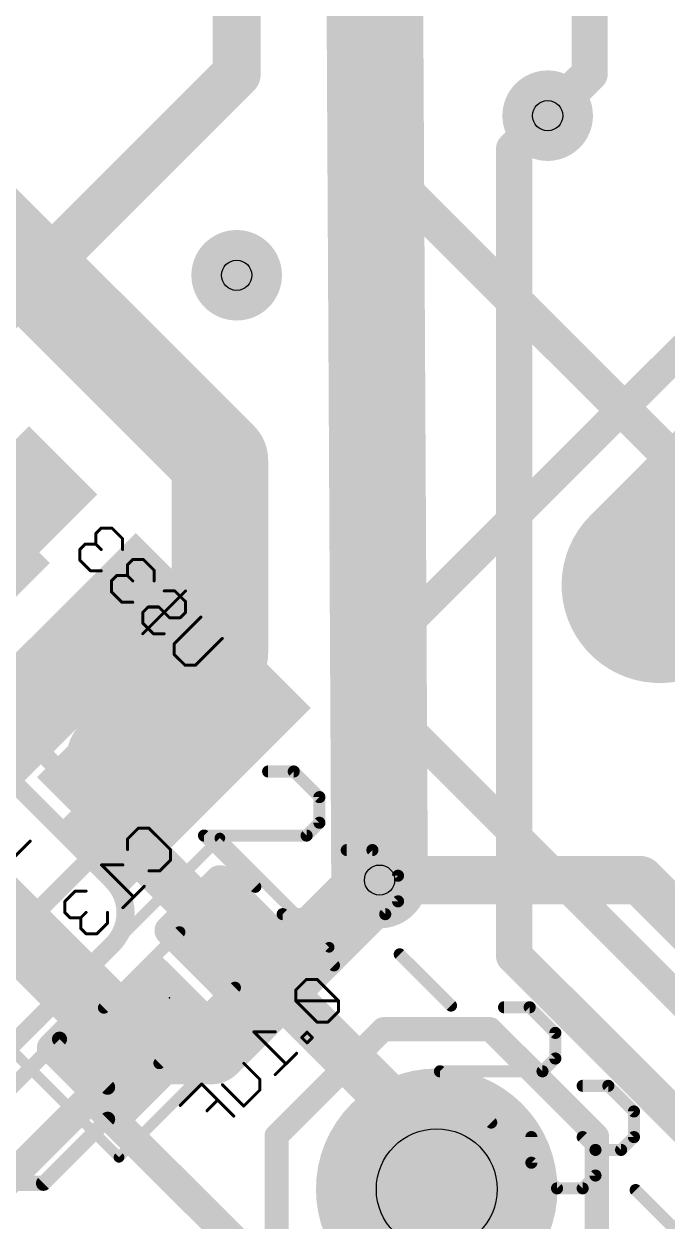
# Model space of a CAD drawing. Extents: x -76 to 580, y -41 to 95.
# Drawn here: x 182.62 to 188.03, y 5.19 to 15.27 of the extents above; entities that cross this region are included whole.
import ezdxf

# ---------------------------------------------------------------- set-up
doc = ezdxf.new("R2010")
doc.units = 0
for name, color, linetype in [('1', 22, 'CONTINUOUS'), ('16', 175, 'CONTINUOUS'), ('17', 82, 'CONTINUOUS'), ('18', 82, 'CONTINUOUS'), ('21', 32, 'CONTINUOUS'), ('24', 7, 'CONTINUOUS'), ('26', 253, 'CONTINUOUS'), ('27', 253, 'CONTINUOUS'), ('28', 253, 'CONTINUOUS'), ('29', 253, 'CONTINUOUS'), ('30', 253, 'CONTINUOUS'), ('31', 253, 'CONTINUOUS'), ('32', 253, 'CONTINUOUS'), ('36', 253, 'CONTINUOUS'), ('40', 175, 'CONTINUOUS'), ('44', 253, 'CONTINUOUS'), ('51', 53, 'CONTINUOUS'), ('52', 253, 'CONTINUOUS')]:
    doc.layers.add(name, color=color, linetype=linetype)

# ---------------------------------------------------------------- blocks, each defined once
blk = doc.blocks.new('RECT136384X168384R30')
at = {"const_width": 0.1279}
blk.add_lwpolyline([(0.3623, -0.3983), (0.3623, 0.3983, 0.4142), (0.2983, 0.4623), (-0.2983, 0.4623, 0.4142), (-0.3623, 0.3983), (-0.3623, -0.3983, 0.4142), (-0.2983, -0.4623), (0.2983, -0.4623, 0.4142)], format="xyb", close=True, dxfattribs=at)
blk.add_solid([(-0.3237, -0.4237), (0.3237, -0.4237), (-0.3237, 0.4237), (0.3237, 0.4237)])
blk = doc.blocks.new('RECT')
blk.add_solid([(-0.5, -0.5), (0.5, -0.5), (-0.5, 0.5), (0.5, 0.5)])
blk = doc.blocks.new('RECT112000X144000R30')
at = {"const_width": 0.105}
blk.add_lwpolyline([(0.2975, -0.345), (0.2975, 0.345, 0.4142), (0.245, 0.3975), (-0.245, 0.3975, 0.4142), (-0.2975, 0.345), (-0.2975, -0.345, 0.4142), (-0.245, -0.3975), (0.245, -0.3975, 0.4142)], format="xyb", close=True, dxfattribs=at)
blk.add_solid([(-0.2704, -0.3704), (0.2704, -0.3704), (-0.2704, 0.3704), (0.2704, 0.3704)])
blk = doc.blocks.new('ROUNDP')
at = {"const_width": 0.5}
blk.add_lwpolyline([(0, -0.25, 1), (0, 0.25, 1), (0, -0.25)], format="xyb", dxfattribs=at)
blk = doc.blocks.new('LONGP100')
at = {"const_width": 1}
blk.add_lwpolyline([(-0.5, 0), (0.5, 0)], dxfattribs=at)
at = {"const_width": 0.5}
for points in [[(-0.5, 0.25, 1), (-0.5, -0.25)], [(0.5, -0.25, 1), (0.5, 0.25)]]:
    blk.add_lwpolyline(points, format="xyb", dxfattribs=at)
blk = doc.blocks.new('ROUNDV')
at = {"const_width": 0.5}
blk.add_lwpolyline([(0, -0.25, 1), (0, 0.25, 1), (0, -0.25)], format="xyb", dxfattribs=at)

msp = doc.modelspace()

# ---------------------------------------------------------------- linework, layer by layer
at = {"layer": '1'}
for points, const_width in [([(185.8277, 13.8593), (185.8277, 21.1181)], 0.3048), ([(187.3833, 14.8492), (187.3833, 19.2333)], 0.3048), ([(184.4134, 14.8492), (184.4134, 18.3848)], 0.4064), ([(181.2834, 11.7192), (184.4134, 14.8492)], 0.4064), ([(187.0297, 14.4957), (187.3833, 14.8492)], 0.3048), ([(188.5571, 11.1299), (185.8277, 13.8593)], 0.3048), ([(183.5649, 6.6468), (181.8679, 8.3439)], 0.6096), ([(185.6155, 8.061), (184.2013, 6.6468)], 0.6096), ([(187.8076, 8.061), (185.6155, 8.061)], 0.4064), ([(191.6259, 4.2426), (187.8076, 8.061)], 0.4064), ([(184.2013, 6.6468), (183.5649, 6.6468)], 0.6096)]:
    msp.add_lwpolyline(points, dxfattribs=dict(at, const_width=const_width))
for points, const_width in [([(184.4853, 14.7774, 1), (184.3416, 14.9211)], 0.2032), ([(184.3118, 14.8492, 1), (184.515, 14.8492)], 0.2032), ([(187.3071, 14.8492, 1), (187.4595, 14.8492)], 0.1524), ([(187.4372, 14.7954, 1), (187.3294, 14.9031)], 0.1524), ([(186.9759, 14.5496, 1), (187.0836, 14.4418)], 0.1524), ([(185.8815, 13.9132, 1), (185.7738, 13.8054)], 0.1524), ([(185.7515, 13.8593, 1), (185.9039, 13.8593)], 0.1524), ([(185.7233, 7.9533, 1), (185.5078, 8.1688)], 0.3048), ([(185.6155, 8.1626, 1), (185.6155, 7.9594)], 0.2032), ([(187.8794, 8.1329, 1), (187.7357, 7.9892)], 0.2032), ([(187.8076, 7.9594, 1), (187.8076, 8.1626)], 0.2032), ([(183.5649, 6.7992, 1), (183.5649, 6.4944)], 0.3048), ([(183.4572, 6.539, 1), (183.6727, 6.7546)], 0.3048), ([(184.0936, 6.7546, 1), (184.3091, 6.539)], 0.3048), ([(184.2013, 6.4944, 1), (184.2013, 6.7992)], 0.3048)]:
    msp.add_lwpolyline(points, format="xyb", dxfattribs=dict(at, const_width=const_width))
at = {"layer": '16'}
for points, const_width in [([(185.5448, 21.3546), (185.6155, 8.061)], 0.8128), ([(184.272, 11.5966), (181.0193, 14.8492)], 0.8128), ([(187.0297, 14.4957), (186.7469, 14.2128)], 0.3048), ([(186.7469, 14.2128), (186.7469, 7.4246)], 0.3048), ([(184.272, 9.9702), (184.272, 11.5966)], 0.8128), ([(183.4589, 9.1571), (184.272, 9.9702)], 0.8128), ([(183.3882, 9.0864), (183.4589, 9.1571)], 0.8128), ([(183.3882, 8.5206), (183.3882, 9.0864)], 0.4064), ([(183.2468, 8.945), (183.3882, 9.0864)], 0.3048), ([(183.3882, 8.5206), (183.4235, 8.4853)], 0.4064), ([(183.4235, 8.4853), (184.3427, 7.566)], 0.4064), ([(184.272, 7.6368), (183.4235, 8.4853)], 0.3048), ([(184.4134, 7.6368), (184.272, 7.6368)], 0.3048), ([(184.3427, 7.566), (186.1317, 5.7771)], 0.4064), ([(184.3427, 7.566), (186.0964, 5.8124)], 0.3048), ([(186.7469, 7.4246), (190.0703, 4.1012)], 0.3048), ([(186.1317, 5.7771), (186.1317, 5.4942)], 0.4064), ([(186.0964, 5.8124), (186.0964, 5.4589)], 0.3048), ([(186.1317, 5.5649), (186.0964, 5.6003)], 0.3048), ([(186.1317, 5.4942), (186.0964, 5.4589)], 0.4064), ([(186.1317, 5.4942), (186.1317, 5.5649)], 0.3048)]:
    msp.add_lwpolyline(points, dxfattribs=dict(at, const_width=const_width))
for points, const_width in [([(187.0836, 14.4418, 1), (186.9759, 14.5496)], 0.1524), ([(186.8231, 14.2128, 1), (186.6707, 14.2128)], 0.1524), ([(186.693, 14.2667, 1), (186.8008, 14.159)], 0.1524), ([(184.4752, 11.5966, 1), (184.0688, 11.5966)], 0.4064), ([(184.1283, 11.4529, 1), (184.4157, 11.7402)], 0.4064), ([(184.4157, 9.8265, 1), (184.1283, 10.1139)], 0.4064), ([(184.0688, 9.9702, 1), (184.4752, 9.9702)], 0.4064), ([(183.3152, 9.3008, 1), (183.6026, 9.0134)], 0.4064), ([(183.6026, 9.0134, 1), (183.3152, 9.3008)], 0.4064), ([(183.2445, 9.2301, 1), (183.5319, 8.9427)], 0.4064), ([(183.4898, 9.0864, 1), (183.2866, 9.0864)], 0.2032), ([(183.4421, 9.0325, 1), (183.3343, 9.1403)], 0.1524), ([(183.1929, 8.9989, 1), (183.3007, 8.8911)], 0.1524), ([(183.4601, 8.5924, 1), (183.3164, 8.4487)], 0.2032), ([(183.4953, 8.5571, 1), (183.3517, 8.4134)], 0.2032), ([(183.2866, 8.5206, 1), (183.4898, 8.5206)], 0.2032), ([(183.3517, 8.4134, 1), (183.4953, 8.5571)], 0.2032), ([(183.4774, 8.5392, 1), (183.3696, 8.4314)], 0.1524), ([(185.4123, 8.0599, 1), (185.8187, 8.0621)], 0.4064), ([(184.272, 7.713, 1), (184.272, 7.5606)], 0.1524), ([(184.4146, 7.6379, 1), (184.2709, 7.4942)], 0.2032), ([(184.2181, 7.5829, 1), (184.3259, 7.6906)], 0.1524), ([(184.4134, 7.5606, 1), (184.4134, 7.713)], 0.1524), ([(184.2709, 7.4942, 1), (184.4146, 7.6379)], 0.2032), ([(184.3966, 7.6199, 1), (184.2889, 7.5122)], 0.1524), ([(186.8008, 7.4785, 1), (186.693, 7.3707)], 0.1524), ([(186.6707, 7.4246, 1), (186.8231, 7.4246)], 0.1524), ([(186.2333, 5.7771, 1), (186.0301, 5.7771)], 0.2032), ([(186.1726, 5.8124, 1), (186.0202, 5.8124)], 0.1524), ([(186.0599, 5.7052, 1), (186.2036, 5.8489)], 0.2032), ([(186.0425, 5.7585, 1), (186.1502, 5.8663)], 0.1524), ([(186.1502, 5.6542, 1), (186.0425, 5.5464)], 0.1524), ([(186.2036, 5.4224, 1), (186.0599, 5.5661)], 0.2032), ([(186.2079, 5.5649, 1), (186.0555, 5.5649)], 0.1524), ([(186.0778, 5.511, 1), (186.1856, 5.6188)], 0.1524), ([(186.0245, 5.5307, 1), (186.1682, 5.387)], 0.2032), ([(186.0301, 5.4942, 1), (186.2333, 5.4942)], 0.2032), ([(186.0555, 5.4942, 1), (186.2079, 5.4942)], 0.1524), ([(186.0202, 5.4589, 1), (186.1726, 5.4589)], 0.1524)]:
    msp.add_lwpolyline(points, format="xyb", dxfattribs=dict(at, const_width=const_width))
at = {"layer": '21'}
for points, const_width in [([(183.3668, 8.0552), (177.6194, 13.8026)], 0.1524), ([(185.414, 9.7828), (188.5571, 12.9259)], 0.254), ([(190.8022, 4.3947), (185.414, 9.7828)], 0.254), ([(181.1397, 5.2893), (183.3668, 7.5164)], 0.1524), ([(179.5945, 2.641), (183.1866, 6.2331)], 0.254), ([(183.1866, 6.2331), (184.5337, 4.8861)], 0.254)]:
    msp.add_lwpolyline(points, dxfattribs=dict(at, const_width=const_width))
for points, const_width in [([(185.4589, 9.8277, 1), (185.3691, 9.7379)], 0.127), ([(185.3691, 9.8277, 1), (185.4589, 9.7379)], 0.127), ([(183.3937, 8.0822, 1), (183.3398, 8.0283)], 0.0762), ([(183.3668, 7.5164, 0.4142), (183.3668, 8.0552)], 0.1524), ([(183.3398, 8.0283, 1), (183.3937, 8.0822)], 0.0762), ([(183.3398, 7.5433, 1), (183.3937, 7.4895)], 0.0762), ([(183.3937, 7.4895, 1), (183.3398, 7.5433)], 0.0762), ([(183.2315, 6.278, 1), (183.1417, 6.1882)], 0.127), ([(183.2315, 6.1882, 1), (183.1417, 6.278)], 0.127)]:
    msp.add_lwpolyline(points, format="xyb", dxfattribs=dict(at, const_width=const_width))
at = {"layer": '24'}
msp.add_point((183.8478, 7.0711), dxfattribs=at)
at = {"layer": '26', "const_width": 0.0254}
for points in [[(183.2743, 11.0238), (183.2293, 10.9789)], [(183.2293, 10.9789), (183.2293, 10.889)], [(183.3641, 11.0238), (183.2743, 11.0238)], [(183.454, 10.9339), (183.3641, 11.0238)], [(183.1394, 10.889), (183.0945, 10.844)], [(183.2293, 10.889), (183.1394, 10.889)], [(183.2293, 10.889), (183.2743, 10.844)], [(183.454, 10.844), (183.454, 10.9339)], [(183.0945, 10.844), (183.0945, 10.7542)], [(183.0945, 10.7542), (183.1844, 10.6643)], [(183.5389, 10.7592), (183.4939, 10.7142)], [(183.4939, 10.7142), (183.4939, 10.6244)], [(183.6287, 10.7592), (183.5389, 10.7592)], [(183.7186, 10.6693), (183.6287, 10.7592)], [(183.7186, 10.5794), (183.7186, 10.6693)], [(183.1844, 10.6643), (183.2743, 10.6643)], [(183.404, 10.6244), (183.3591, 10.5794)], [(183.3591, 10.5794), (183.3591, 10.4896)], [(183.4939, 10.6244), (183.404, 10.6244)], [(183.4939, 10.6244), (183.5389, 10.5794)], [(183.3591, 10.4896), (183.449, 10.3997)], [(183.9832, 10.4946), (183.6237, 10.1351)], [(183.8933, 10.4946), (183.8035, 10.4946)], [(183.9832, 10.4047), (183.8933, 10.4946)], [(183.449, 10.3997), (183.5389, 10.3997)], [(183.9832, 10.3148), (183.9832, 10.4047)], [(183.6237, 10.3148), (183.6686, 10.3598)], [(183.6237, 10.2249), (183.6237, 10.3148)], [(183.6686, 10.3598), (183.7585, 10.3598)], [(183.7585, 10.3598), (183.8484, 10.2699)], [(183.8484, 10.2699), (183.9383, 10.2699)], [(183.8883, 10.0502), (184.113, 10.2749)], [(183.9383, 10.2699), (183.9832, 10.3148)], [(183.7136, 10.1351), (183.6237, 10.2249)], [(183.8035, 10.1351), (183.7136, 10.1351)], [(184.2928, 10.0952), (184.0681, 9.8705)], [(183.8883, 9.9603), (183.8883, 10.0502)], [(183.9782, 9.8705), (183.8883, 9.9603)], [(184.0681, 9.8705), (183.9782, 9.8705)], [(183.4961, 8.408), (183.5859, 8.4978)], [(183.5859, 8.4978), (183.6758, 8.4978)], [(183.6758, 8.4978), (183.8556, 8.3181)], [(183.4961, 8.3181), (183.4961, 8.408)], [(183.8556, 8.3181), (183.8556, 8.2282)], [(183.4562, 8.1883), (183.2764, 8.1883)], [(183.2764, 8.1883), (183.546, 7.9187)], [(183.8556, 8.2282), (183.7657, 8.1383)], [(183.7657, 8.1383), (183.6758, 8.1383)], [(183.0567, 7.9686), (182.9669, 7.8788)], [(183.1466, 7.9686), (183.0567, 7.9686)], [(183.6359, 8.0085), (183.4562, 7.8288)], [(182.9669, 7.8788), (182.9669, 7.7889)], [(182.9669, 7.7889), (183.0118, 7.7439)], [(183.1017, 7.7439), (183.1466, 7.7889)], [(183.3264, 7.699), (183.3264, 7.7889)], [(183.0118, 7.7439), (183.1017, 7.7439)], [(183.1017, 7.7439), (183.1017, 7.6541)], [(183.1017, 7.6541), (183.1466, 7.6091)], [(183.2365, 7.6091), (183.3264, 7.699)], [(183.1466, 7.6091), (183.2365, 7.6091)]]:
    msp.add_lwpolyline(points, dxfattribs=at)
at = {"layer": '26', "const_width": 0.0127}
for points in [[(183.2248, 10.9833, 1), (183.2338, 10.9744)], [(183.2357, 10.9789, 1), (183.223, 10.9789)], [(183.2743, 11.0301, 1), (183.2743, 11.0174)], [(183.2787, 11.0193, 1), (183.2698, 11.0283)], [(183.3686, 11.0283, 1), (183.3596, 11.0193)], [(183.3641, 11.0174, 1), (183.3641, 11.0301)], [(183.1394, 10.8953, 1), (183.1394, 10.8826)], [(183.1439, 10.8845, 1), (183.1349, 10.8935)], [(183.2338, 10.8935, 1), (183.2248, 10.8845)], [(183.223, 10.889, 1), (183.2357, 10.889)], [(183.2293, 10.8826, 1), (183.2293, 10.8953)], [(183.4604, 10.9339, 1), (183.4477, 10.9339)], [(183.4495, 10.9294, 1), (183.4585, 10.9384)], [(183.09, 10.8485, 1), (183.099, 10.8395)], [(183.1009, 10.844, 1), (183.0882, 10.844)], [(183.2698, 10.8395, 1), (183.2787, 10.8485)], [(183.4477, 10.844, 1), (183.4604, 10.844)], [(183.099, 10.7586, 1), (183.09, 10.7497)], [(183.0882, 10.7542, 1), (183.1009, 10.7542)], [(183.5003, 10.7142, 1), (183.4876, 10.7142)], [(183.4894, 10.7187, 1), (183.4984, 10.7098)], [(183.5389, 10.7655, 1), (183.5389, 10.7528)], [(183.5433, 10.7547, 1), (183.5344, 10.7637)], [(183.6332, 10.7637, 1), (183.6242, 10.7547)], [(183.6287, 10.7528, 1), (183.6287, 10.7655)], [(183.725, 10.6693, 1), (183.7123, 10.6693)], [(183.1844, 10.6706, 1), (183.1844, 10.6579)], [(183.1799, 10.6598, 1), (183.1889, 10.6688)], [(183.2743, 10.6579, 1), (183.2743, 10.6706)], [(183.3546, 10.5839, 1), (183.3636, 10.5749)], [(183.3655, 10.5794, 1), (183.3528, 10.5794)], [(183.404, 10.6307, 1), (183.404, 10.618)], [(183.4085, 10.6199, 1), (183.3996, 10.6289)], [(183.4984, 10.6289, 1), (183.4894, 10.6199)], [(183.4876, 10.6244, 1), (183.5003, 10.6244)], [(183.4939, 10.618, 1), (183.4939, 10.6307)], [(183.5344, 10.5749, 1), (183.5434, 10.5839)], [(183.7123, 10.5794, 1), (183.725, 10.5794)], [(183.7141, 10.6648, 1), (183.7231, 10.6738)], [(183.3636, 10.494, 1), (183.3546, 10.4851)], [(183.3528, 10.4896, 1), (183.3655, 10.4896)], [(183.8035, 10.5009, 1), (183.8035, 10.4882)], [(183.8978, 10.4991, 1), (183.8889, 10.4901)], [(183.8933, 10.4882, 1), (183.8933, 10.5009)], [(183.9877, 10.4901, 1), (183.9787, 10.4991)], [(183.449, 10.406, 1), (183.449, 10.3933)], [(183.4445, 10.3952, 1), (183.4535, 10.4042)], [(183.5389, 10.3933, 1), (183.5389, 10.406)], [(183.9896, 10.4047, 1), (183.9769, 10.4047)], [(183.9787, 10.4002, 1), (183.9877, 10.4092)], [(183.6192, 10.3193, 1), (183.6282, 10.3103)], [(183.6301, 10.3148, 1), (183.6174, 10.3148)], [(183.6686, 10.3661, 1), (183.6686, 10.3534)], [(183.6731, 10.3553, 1), (183.6642, 10.3643)], [(183.763, 10.3643, 1), (183.754, 10.3553)], [(183.7585, 10.3534, 1), (183.7585, 10.3661)], [(183.8484, 10.2762, 1), (183.8484, 10.2635)], [(183.8439, 10.2654, 1), (183.8529, 10.2744)], [(183.9338, 10.2744, 1), (183.9428, 10.2654)], [(183.9383, 10.2635, 1), (183.9383, 10.2762)], [(183.9769, 10.3148, 1), (183.9896, 10.3148)], [(183.9877, 10.3103, 1), (183.9787, 10.3193)], [(184.1175, 10.2704, 1), (184.1085, 10.2794)], [(183.6282, 10.2294, 1), (183.6192, 10.2205)], [(183.6174, 10.2249, 1), (183.6301, 10.2249)], [(183.6192, 10.1396, 1), (183.6282, 10.1306)], [(183.7136, 10.1414, 1), (183.7136, 10.1287)], [(183.7091, 10.1306, 1), (183.7181, 10.1396)], [(183.8035, 10.1287, 1), (183.8035, 10.1414)], [(184.2973, 10.0907, 1), (184.2883, 10.0997)], [(183.8838, 10.0547, 1), (183.8928, 10.0457)], [(183.8947, 10.0502, 1), (183.882, 10.0502)], [(183.8928, 9.9648, 1), (183.8838, 9.9559)], [(183.882, 9.9603, 1), (183.8947, 9.9603)], [(183.9782, 9.8768, 1), (183.9782, 9.8641)], [(183.9737, 9.866, 1), (183.9827, 9.875)], [(184.0636, 9.875, 1), (184.0726, 9.866)], [(184.0681, 9.8641, 1), (184.0681, 9.8768)], [(183.5859, 8.5042, 1), (183.5859, 8.4915)], [(183.5904, 8.4934, 1), (183.5815, 8.5023)], [(183.6803, 8.5023, 1), (183.6713, 8.4934)], [(183.6758, 8.4915, 1), (183.6758, 8.5042)], [(183.5024, 8.408, 1), (183.4897, 8.408)], [(183.4916, 8.4125, 1), (183.5006, 8.4035)], [(183.4897, 8.3181, 1), (183.5024, 8.3181)], [(183.8619, 8.3181, 1), (183.8492, 8.3181)], [(183.8511, 8.3136, 1), (183.8601, 8.3226)], [(183.2809, 8.1928, 1), (183.2719, 8.1838)], [(183.2764, 8.1946, 1), (183.2764, 8.182)], [(183.4562, 8.1819, 1), (183.4562, 8.1946)], [(183.8492, 8.2282, 1), (183.8619, 8.2282)], [(183.8601, 8.2237, 1), (183.8511, 8.2327)], [(183.6758, 8.1447, 1), (183.6758, 8.132)], [(183.7612, 8.1428, 1), (183.7702, 8.1338)], [(183.7657, 8.132, 1), (183.7657, 8.1447)], [(183.0567, 7.975, 1), (183.0567, 7.9623)], [(183.0612, 7.9641, 1), (183.0522, 7.9731)], [(183.1466, 7.9623, 1), (183.1466, 7.975)], [(183.6404, 8.0041, 1), (183.6314, 8.013)], [(182.9732, 7.8788, 1), (182.9605, 7.8788)], [(182.9624, 7.8832, 1), (182.9713, 7.8743)], [(183.5415, 7.9142, 1), (183.5505, 7.9232)], [(182.9605, 7.7889, 1), (182.9732, 7.7889)], [(182.9713, 7.7934, 1), (182.9624, 7.7844)], [(183.1511, 7.7844, 1), (183.1421, 7.7934)], [(183.3327, 7.7889, 1), (183.32, 7.7889)], [(183.4517, 7.8333, 1), (183.4606, 7.8243)], [(183.0118, 7.7503, 1), (183.0118, 7.7376)], [(183.0073, 7.7394, 1), (183.0163, 7.7484)], [(183.108, 7.7439, 1), (183.0953, 7.7439)], [(183.0972, 7.7484, 1), (183.1062, 7.7394)], [(183.1062, 7.6585, 1), (183.0972, 7.6496)], [(183.0953, 7.6541, 1), (183.108, 7.6541)], [(183.1017, 7.7376, 1), (183.1017, 7.7503)], [(183.32, 7.699, 1), (183.3327, 7.699)], [(183.3309, 7.6945, 1), (183.3219, 7.7035)], [(183.1466, 7.6155, 1), (183.1466, 7.6028)], [(183.1421, 7.6046, 1), (183.1511, 7.6136)], [(183.232, 7.6136, 1), (183.241, 7.6046)], [(183.2365, 7.6028, 1), (183.2365, 7.6155)]]:
    msp.add_lwpolyline(points, format="xyb", dxfattribs=at)
at = {"layer": '27'}
for points, const_width in [([(184.8938, 8.9751), (184.6781, 8.9751)], 0.1016), ([(185.1095, 8.7593), (184.8938, 8.9751)], 0.1016), ([(185.1095, 8.5436), (185.1095, 8.7593)], 0.1016), ([(185.0016, 8.4358), (185.1095, 8.5436)], 0.1016), ([(184.5702, 8.0044), (184.1388, 8.4358)], 0.1016), ([(184.1388, 8.4358), (185.0016, 8.4358)], 0.1016), ([(185.5553, 8.3135), (185.3396, 8.3135)], 0.1016), ([(185.771, 8.0978), (185.5553, 8.3135)], 0.1016), ([(185.771, 7.8821), (185.771, 8.0978)], 0.1016), ([(185.6632, 7.7743), (185.771, 7.8821)], 0.1016), ([(185.2317, 7.3428), (184.8003, 7.7743)], 0.1016), ([(184.8003, 7.7743), (185.6632, 7.7743)], 0.1016), ([(185.7854, 7.4363), (186.2168, 7.0049)], 0.1016), ([(186.8783, 6.9905), (186.6626, 6.9905)], 0.1016), ([(187.094, 6.7748), (186.8783, 6.9905)], 0.1016), ([(182.9234, 6.7219), (182.1145, 5.913)], 0.127), ([(183.3278, 6.3174), (182.9234, 6.7219)], 0.127), ([(187.094, 6.5591), (187.094, 6.7748)], 0.1016), ([(186.9862, 6.4512), (187.094, 6.5591)], 0.1016), ([(186.5548, 6.0198), (186.1233, 6.4512)], 0.1016), ([(186.1233, 6.4512), (186.9862, 6.4512)], 0.1016), ([(183.3278, 6.0478), (183.3278, 6.3174)], 0.127), ([(187.3241, 6.329), (187.5398, 6.329)], 0.1016), ([(187.5398, 6.329), (187.7555, 6.1133)], 0.1016), ([(187.7555, 6.1133), (187.7555, 5.8976)], 0.1016), ([(182.7886, 5.5085), (183.3278, 6.0478)], 0.127), ([(186.8927, 5.6819), (186.8927, 5.8976)], 0.1016), ([(187.432, 5.7897), (187.3241, 5.8976)], 0.1016), ([(187.7555, 5.8976), (187.6477, 5.7897)], 0.1016), ([(187.6477, 5.7897), (187.432, 5.7897)], 0.1016), ([(187.432, 5.7897), (187.432, 5.574)], 0.1016), ([(187.1084, 5.4662), (186.8927, 5.6819)], 0.1016), ([(182.5189, 5.5085), (182.7886, 5.5085)], 0.127), ([(187.432, 5.574), (187.3241, 5.4662)], 0.1016), ([(187.3241, 5.4662), (187.1084, 5.4662)], 0.1016), ([(187.7699, 5.4518), (188.2013, 5.0204)], 0.1016)]:
    msp.add_lwpolyline(points, dxfattribs=dict(at, const_width=const_width))
for points, const_width in [([(184.6781, 9.0005, 1), (184.6781, 8.9497)], 0.0508), ([(184.9117, 8.993, 1), (184.8758, 8.9571)], 0.0508), ([(184.8938, 8.9497, 1), (184.8938, 9.0005)], 0.0508), ([(185.1349, 8.7593, 1), (185.0841, 8.7593)], 0.0508), ([(185.0915, 8.7414, 1), (185.1275, 8.7773)], 0.0508), ([(185.0841, 8.5436, 1), (185.1349, 8.5436)], 0.0508), ([(185.1275, 8.5257, 1), (185.0915, 8.5616)], 0.0508), ([(184.1568, 8.4537, 1), (184.1208, 8.4178)], 0.0508), ([(184.1388, 8.4612, 1), (184.1388, 8.4104)], 0.0508), ([(184.9837, 8.4537, 1), (185.0196, 8.4178)], 0.0508), ([(185.0016, 8.4104, 1), (185.0016, 8.4612)], 0.0508), ([(185.3396, 8.3389, 1), (185.3396, 8.2881)], 0.0508), ([(185.5733, 8.3315, 1), (185.5373, 8.2956)], 0.0508), ([(185.5553, 8.2881, 1), (185.5553, 8.3389)], 0.0508), ([(185.7964, 8.0978, 1), (185.7456, 8.0978)], 0.0508), ([(185.753, 8.0799, 1), (185.789, 8.1158)], 0.0508), ([(184.5523, 7.9864, 1), (184.5882, 8.0223)], 0.0508), ([(185.7456, 7.8821, 1), (185.7964, 7.8821)], 0.0508), ([(185.789, 7.8642, 1), (185.753, 7.9001)], 0.0508), ([(184.8003, 7.7997, 1), (184.8003, 7.7489)], 0.0508), ([(184.8183, 7.7922, 1), (184.7824, 7.7563)], 0.0508), ([(185.6452, 7.7922, 1), (185.6811, 7.7563)], 0.0508), ([(185.6632, 7.7489, 1), (185.6632, 7.7997)], 0.0508), ([(185.8033, 7.4543, 1), (185.7674, 7.4184)], 0.0508), ([(185.2138, 7.3249, 1), (185.2497, 7.3608)], 0.0508), ([(186.1988, 6.9869, 1), (186.2348, 7.0229)], 0.0508), ([(186.6626, 7.0159, 1), (186.6626, 6.9651)], 0.0508), ([(186.8963, 7.0085, 1), (186.8604, 6.9726)], 0.0508), ([(186.8783, 6.9651, 1), (186.8783, 7.0159)], 0.0508), ([(182.9458, 6.7443, 1), (182.9009, 6.6994)], 0.0635), ([(182.9458, 6.6994, 1), (182.9009, 6.7443)], 0.0635), ([(187.1194, 6.7748, 1), (187.0686, 6.7748)], 0.0508), ([(187.0761, 6.7568, 1), (187.112, 6.7928)], 0.0508), ([(187.0686, 6.5591, 1), (187.1194, 6.5591)], 0.0508), ([(187.112, 6.5411, 1), (187.0761, 6.5771)], 0.0508), ([(186.1233, 6.4766, 1), (186.1233, 6.4258)], 0.0508), ([(186.1413, 6.4692, 1), (186.1054, 6.4333)], 0.0508), ([(186.9682, 6.4692, 1), (187.0041, 6.4333)], 0.0508), ([(186.9862, 6.4258, 1), (186.9862, 6.4766)], 0.0508), ([(183.3596, 6.3174, 1), (183.2961, 6.3174)], 0.0635), ([(183.3054, 6.295, 1), (183.3503, 6.3399)], 0.0635), ([(187.3241, 6.3544, 1), (187.3241, 6.3036)], 0.0508), ([(187.5578, 6.347, 1), (187.5219, 6.311)], 0.0508), ([(187.5398, 6.3036, 1), (187.5398, 6.3544)], 0.0508), ([(187.7809, 6.1133, 1), (187.7301, 6.1133)], 0.0508), ([(187.7376, 6.0953, 1), (187.7735, 6.1313)], 0.0508), ([(183.2961, 6.0478, 1), (183.3596, 6.0478)], 0.0635), ([(183.3503, 6.0253, 1), (183.3054, 6.0702)], 0.0635), ([(186.5368, 6.0019, 1), (186.5727, 6.0378)], 0.0508), ([(186.9181, 5.8976, 1), (186.8673, 5.8976)], 0.0508), ([(187.3421, 5.9155, 1), (187.3062, 5.8796)], 0.0508), ([(187.7735, 5.8796, 1), (187.7376, 5.9155)], 0.0508), ([(187.7301, 5.8976, 1), (187.7809, 5.8976)], 0.0508), ([(187.432, 5.8151, 1), (187.432, 5.7643)], 0.0508), ([(187.4574, 5.7897, 1), (187.4066, 5.7897)], 0.0508), ([(187.414, 5.7718, 1), (187.4499, 5.8077)], 0.0508), ([(187.6297, 5.8077, 1), (187.6656, 5.7718)], 0.0508), ([(187.6477, 5.7643, 1), (187.6477, 5.8151)], 0.0508), ([(186.9107, 5.6998, 1), (186.8747, 5.6639)], 0.0508), ([(186.8673, 5.6819, 1), (186.9181, 5.6819)], 0.0508), ([(182.7661, 5.531, 1), (182.811, 5.4861)], 0.0635), ([(182.7886, 5.4768, 1), (182.7886, 5.5403)], 0.0635), ([(187.4066, 5.574, 1), (187.4574, 5.574)], 0.0508), ([(187.4499, 5.5561, 1), (187.414, 5.592)], 0.0508), ([(187.1084, 5.4916, 1), (187.1084, 5.4408)], 0.0508), ([(187.0904, 5.4482, 1), (187.1264, 5.4841)], 0.0508), ([(187.3062, 5.4841, 1), (187.3421, 5.4482)], 0.0508), ([(187.3241, 5.4408, 1), (187.3241, 5.4916)], 0.0508), ([(187.7879, 5.4697, 1), (187.752, 5.4338)], 0.0508)]:
    msp.add_lwpolyline(points, format="xyb", dxfattribs=dict(at, const_width=const_width))
at = {"layer": '28', "const_width": 0.0254}
for points in [[(182.6763, 8.3889), (182.4966, 8.2092)], [(185.0002, 7.2251), (184.9103, 7.1352)], [(185.09, 7.225), (185.0002, 7.2251)], [(185.2698, 7.0453), (185.09, 7.225)], [(184.9103, 7.1352), (184.9103, 7.0453)], [(184.9103, 7.0453), (185.09, 6.8655)], [(185.2698, 7.0453), (184.9103, 7.0453)], [(185.2698, 6.9554), (185.2698, 7.0453)], [(185.1799, 6.8655), (185.2698, 6.9554)], [(185.09, 6.8655), (185.1799, 6.8655)], [(184.7381, 6.7832), (184.5583, 6.7832)], [(184.5583, 6.7832), (184.828, 6.5136)], [(185.0052, 6.7807), (184.9603, 6.7357)], [(185.0501, 6.7357), (185.0052, 6.7807)], [(184.9603, 6.7357), (185.0052, 6.6908)], [(185.0052, 6.6908), (185.0501, 6.7357)], [(184.9178, 6.6034), (184.7381, 6.4237)], [(184.4735, 6.5186), (184.6083, 6.3838)], [(184.119, 6.3439), (183.9392, 6.1641)], [(184.3886, 6.0742), (184.119, 6.3439)], [(184.4735, 6.1591), (184.2937, 6.3388)], [(184.6083, 6.3838), (184.6083, 6.2939)], [(184.6083, 6.2939), (184.4735, 6.1591)], [(184.2538, 6.209), (184.1639, 6.1192)]]:
    msp.add_lwpolyline(points, dxfattribs=at)
at = {"layer": '28', "const_width": 0.0127}
for points in [[(182.6808, 8.3844, 1), (182.6718, 8.3934)], [(185.0002, 7.2314, 1), (185.0002, 7.2187)], [(185.0046, 7.2206, 1), (184.9957, 7.2295)], [(185.0945, 7.2295, 1), (185.0855, 7.2206)], [(185.09, 7.2187, 1), (185.09, 7.2314)], [(184.9166, 7.1352, 1), (184.9039, 7.1352)], [(184.9058, 7.1397, 1), (184.9148, 7.1307)], [(184.9148, 7.0498, 1), (184.9058, 7.0408)], [(184.9103, 7.0516, 1), (184.9103, 7.0389)], [(185.2761, 7.0453, 1), (185.2634, 7.0453)], [(185.2653, 7.0408, 1), (185.2743, 7.0498)], [(185.2698, 7.0389, 1), (185.2698, 7.0516)], [(184.9039, 7.0453, 1), (184.9166, 7.0453)], [(185.2634, 6.9554, 1), (185.2761, 6.9554)], [(185.2743, 6.9509, 1), (185.2653, 6.9599)], [(185.09, 6.8719, 1), (185.09, 6.8592)], [(185.0855, 6.861, 1), (185.0945, 6.87)], [(185.1754, 6.87, 1), (185.1844, 6.861)], [(185.1799, 6.8592, 1), (185.1799, 6.8719)], [(184.5583, 6.7896, 1), (184.5583, 6.7769)], [(184.5628, 6.7877, 1), (184.5538, 6.7787)], [(184.7381, 6.7769, 1), (184.7381, 6.7895)], [(185.0097, 6.7852, 1), (185.0007, 6.7762)], [(185.0097, 6.7762, 1), (185.0007, 6.7852)], [(184.9647, 6.7402, 1), (184.9558, 6.7313)], [(184.9558, 6.7402, 1), (184.9647, 6.7313)], [(185.0007, 6.6953, 1), (185.0097, 6.6863)], [(185.0007, 6.6863, 1), (185.0097, 6.6953)], [(185.0546, 6.7313, 1), (185.0456, 6.7402)], [(185.0456, 6.7313, 1), (185.0546, 6.7402)], [(184.9223, 6.599, 1), (184.9133, 6.6079)], [(184.478, 6.5231, 1), (184.469, 6.5141)], [(184.8235, 6.5091, 1), (184.8324, 6.5181)], [(184.1235, 6.3484, 1), (184.1145, 6.3394)], [(184.1235, 6.3394, 1), (184.1145, 6.3484)], [(184.2982, 6.3433, 1), (184.2892, 6.3343)], [(184.6146, 6.3838, 1), (184.6019, 6.3838)], [(184.6038, 6.3793, 1), (184.6128, 6.3883)], [(184.7336, 6.4282, 1), (184.7426, 6.4192)], [(184.6019, 6.2939, 1), (184.6146, 6.2939)], [(184.6128, 6.2894, 1), (184.6038, 6.2984)], [(183.9347, 6.1686, 1), (183.9437, 6.1596)], [(184.2583, 6.2046, 1), (184.2493, 6.2135)], [(184.469, 6.1636, 1), (184.478, 6.1546)], [(184.469, 6.1546, 1), (184.478, 6.1636)], [(184.1594, 6.1237, 1), (184.1684, 6.1147)], [(184.3841, 6.0697, 1), (184.3931, 6.0787)]]:
    msp.add_lwpolyline(points, format="xyb", dxfattribs=at)
at = {"layer": '40', "const_width": 0.09}
for points in [[(184.272, 8.4146), (182.5043, 6.6468)], [(185.1913, 7.4953), (184.272, 8.4146)], [(183.4235, 5.7276), (185.1913, 7.4953)], [(182.5043, 6.6468), (183.4235, 5.7276)]]:
    msp.add_lwpolyline(points, dxfattribs=at)
at = {"layer": '40', "const_width": 0.045}
for points in [[(184.2879, 8.4305, 1), (184.2561, 8.3987)], [(184.2879, 8.3987, 1), (184.2561, 8.4305)], [(185.2072, 7.4794, 1), (185.1754, 7.5112)], [(185.1754, 7.4794, 1), (185.2072, 7.5112)], [(183.4076, 5.7435, 1), (183.4394, 5.7117)], [(183.4076, 5.7117, 1), (183.4394, 5.7435)]]:
    msp.add_lwpolyline(points, format="xyb", dxfattribs=at)
at = {"layer": '44'}
for centre, radius in [((187.0297, 14.4957), 0.127), ((184.4134, 13.1522), 0.127), ((185.6155, 8.061), 0.127), ((186.0964, 5.4589), 0.508)]:
    msp.add_circle(centre, radius, dxfattribs=at)
at = {"layer": '51', "const_width": 0.2032}
for points in [[(184.7493, 5.9079), (185.6473, 6.8059)], [(185.6473, 6.8059), (186.5454, 6.8059)], [(186.5454, 6.8059), (187.4434, 5.9079)], [(184.7493, 5.0099), (184.7493, 5.9079)], [(187.4434, 5.9079), (187.4434, 5.0099)]]:
    msp.add_lwpolyline(points, dxfattribs=at)
at = {"layer": '51', "const_width": 0.1016}
for points in [[(185.6473, 6.8567, 1), (185.6473, 6.7551)], [(185.6833, 6.77, 1), (185.6114, 6.8418)], [(186.5813, 6.8418, 1), (186.5095, 6.77)], [(186.5454, 6.7551, 1), (186.5454, 6.8567)], [(184.8001, 5.9079, 1), (184.6985, 5.9079)], [(184.7134, 5.9438, 1), (184.7852, 5.872)], [(187.4942, 5.9079, 1), (187.3926, 5.9079)], [(187.4075, 5.872, 1), (187.4793, 5.9438)]]:
    msp.add_lwpolyline(points, format="xyb", dxfattribs=at)
at = {"layer": '52'}
for points, const_width in [([(183.4235, 8.4853), (181.4436, 10.4652)], 0.1524), ([(183.4235, 8.4853), (182.2921, 7.3539)], 0.1524), ([(183.9326, 7.6226), (183.2962, 6.9862)], 0.1), ([(184.3993, 7.1559), (183.7629, 6.5195)], 0.1)]:
    msp.add_lwpolyline(points, dxfattribs=dict(at, const_width=const_width))
for points, const_width in [([(183.4504, 8.4583, 1), (183.3966, 8.5122)], 0.0762), ([(183.3966, 8.4583, 1), (183.4504, 8.5122)], 0.0762), ([(183.9503, 7.6049, 1), (183.9149, 7.6403)], 0.05), ([(184.417, 7.1382, 1), (184.3816, 7.1736)], 0.05), ([(183.2785, 7.0039, 1), (183.3139, 6.9685)], 0.05), ([(183.7452, 6.5372, 1), (183.7806, 6.5018)], 0.05)]:
    msp.add_lwpolyline(points, format="xyb", dxfattribs=dict(at, const_width=const_width))

# ---------------------------------------------------------------- block references
at = {"layer": '1', "xscale": 0.6604, "yscale": 2.032, "rotation": 315}
for p in [(182.1814, 10.8211), (183.0794, 9.9231), (183.9774, 9.0251)]:
    msp.add_blockref('RECT', p, dxfattribs=at)
at = {"layer": '16', "xscale": 0.55, "yscale": 1.2, "rotation": 135}
for p in [(182.1154, 10.5006), (183.4589, 9.1571)]:
    msp.add_blockref('RECT', p, dxfattribs=at)
at = {"layer": '16', "rotation": 225}
for p in [(184.3427, 7.566), (183.3528, 6.5761)]:
    msp.add_blockref('RECT112000X144000R30', p, dxfattribs=at)
at = {"layer": '17'}
for name, p, xscale, yscale, rotation in [('LONGP100', (188.5571, 11.1299), 1.5, 1.5, 45), ('LONGP100', (188.5571, 11.1299), 1.5, 1.5, 45), ('ROUNDP', (186.0964, 5.4589), 1.8796, 1.8796, 225), ('ROUNDP', (186.0964, 5.4589), 1.8796, 1.8796, 225)]:
    msp.add_blockref(name, p, dxfattribs=dict(at, xscale=xscale, yscale=yscale, rotation=rotation))
at = {"layer": '18', "xscale": 0.6096, "yscale": 0.6096}
for p in [(187.0297, 14.4957), (187.0297, 14.4957), (184.4134, 13.1522), (184.4134, 13.1522), (185.6155, 8.061), (185.6155, 8.061)]:
    msp.add_blockref('ROUNDV', p, dxfattribs=at)
at = {"layer": '29', "xscale": 0.762, "yscale": 0.762}
for p in [(187.0297, 14.4957), (184.4134, 13.1522), (185.6155, 8.061)]:
    msp.add_blockref('ROUNDV', p, dxfattribs=at)
at = {"layer": '29'}
for name, p, xscale, yscale, rotation in [('LONGP100', (188.5571, 11.1299), 1.6524, 1.6524, 45), ('RECT', (182.1814, 10.8211), 0.8128, 2.1844, 315), ('RECT', (183.0794, 9.9231), 0.8128, 2.1844, 315), ('RECT', (183.9774, 9.0251), 0.8128, 2.1844, 315), ('ROUNDP', (186.0964, 5.4589), 2.032, 2.032, 225)]:
    msp.add_blockref(name, p, dxfattribs=dict(at, xscale=xscale, yscale=yscale, rotation=rotation))
at = {"layer": '30'}
for p, rotation in [((182.08, 15.9099), 45), ((184.3427, 7.566), 225), ((183.3528, 6.5761), 225)]:
    msp.add_blockref('RECT136384X168384R30', p, dxfattribs=dict(at, rotation=rotation))
at = {"layer": '30', "xscale": 0.762, "yscale": 0.762}
for p in [(187.0297, 14.4957), (184.4134, 13.1522), (185.6155, 8.061)]:
    msp.add_blockref('ROUNDV', p, dxfattribs=at)
at = {"layer": '30'}
for name, p, xscale, yscale, rotation in [('LONGP100', (188.5571, 11.1299), 1.6524, 1.6524, 45), ('RECT', (182.1154, 10.5006), 0.7024, 1.3524, 135), ('RECT', (183.4589, 9.1571), 0.7024, 1.3524, 135), ('ROUNDP', (186.0964, 5.4589), 2.032, 2.032, 225)]:
    msp.add_blockref(name, p, dxfattribs=dict(at, xscale=xscale, yscale=yscale, rotation=rotation))
at = {"layer": '31', "xscale": 0.6604, "yscale": 2.032, "rotation": 315}
for p in [(182.1814, 10.8211), (183.0794, 9.9231), (183.9774, 9.0251)]:
    msp.add_blockref('RECT', p, dxfattribs=at)
at = {"layer": '32', "xscale": 0.55, "yscale": 1.2, "rotation": 135}
for p in [(182.1154, 10.5006), (183.4589, 9.1571)]:
    msp.add_blockref('RECT', p, dxfattribs=at)
at = {"layer": '32', "rotation": 225}
for p in [(184.3427, 7.566), (183.3528, 6.5761)]:
    msp.add_blockref('RECT112000X144000R30', p, dxfattribs=at)
at = {"layer": '36', "xscale": 0.3998, "yscale": 0.6, "rotation": 225}
msp.add_blockref('RECT', (183.8478, 7.0711), dxfattribs=at)
at = {"layer": '51', "xscale": 0.508}
for p, yscale, rotation in [((182.6933, 9.537), 1.143, 315), ((183.5913, 8.6389), 1.143, 315), ((186.0964, 5.4589), 0.508, 135)]:
    msp.add_blockref('RECT', p, dxfattribs=dict(at, yscale=yscale, rotation=rotation))
at = {"layer": '52'}
for p, xscale, yscale, rotation in [((183.3705, 9.0686), 0.5, 0.65, 135), ((184.272, 7.4953), 0.4, 0.8, 225), ((183.4235, 6.6468), 0.4, 0.8, 225)]:
    msp.add_blockref('RECT', p, dxfattribs=dict(at, xscale=xscale, yscale=yscale, rotation=rotation))

doc.saveas('drawing.dxf')
